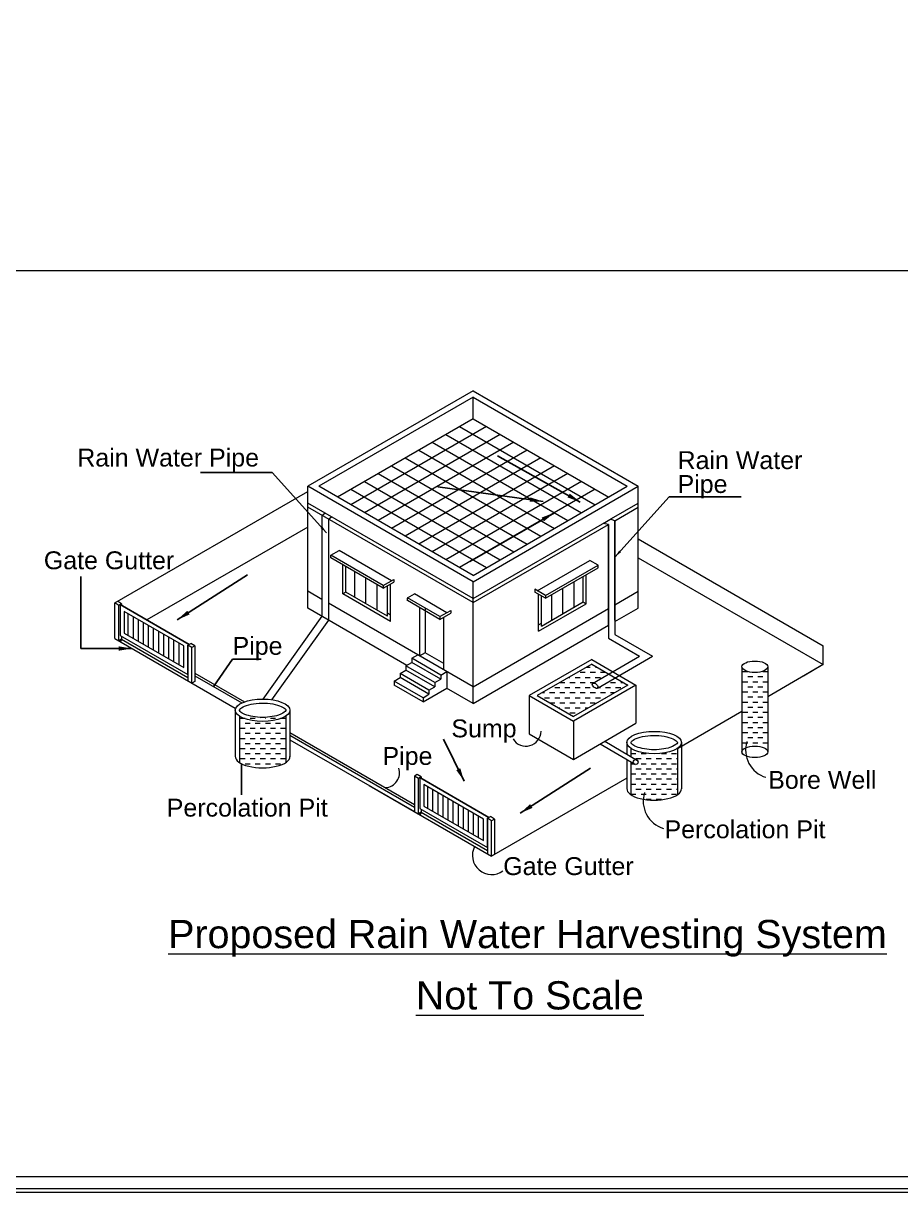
# Model space of a CAD drawing. Header units: metres. Extents: x 0 to 413, y 0 to 124.
# Drawn here: x 21.41 to 41.05, y 0 to 26.17 of the extents above; entities that cross this region are included whole.
import ezdxf

# ---------------------------------------------------------------- set-up
doc = ezdxf.new("R2010")
doc.units = ezdxf.units.M
doc.header["$LTSCALE"] = 0.5
doc.header["$MEASUREMENT"] = 0
doc.layers.add('DIM', color=5, linetype='Continuous')
doc.styles.get("Standard").update_dxf_attribs({"font": 'arial.ttf'})
doc.dimstyles.new('Dimension_Inner', dxfattribs={"dimtxt": 0.23, "dimasz": 0.17, "dimexe": 0.18, "dimexo": 0.0625, "dimgap": 0.1, "dimtad": 1, "dimzin": 0, "dimdsep": 46, "dimtxsty": 'Standard', "dimblk": 'ARCHTICK', "dimcen": 0.09, "dimdle": 0.115, "dimse1": 1, "dimse2": 1, "dimclrd": 8, "dimclre": 3, "dimclrt": 9, "dimadec": 0, "dimazin": 0, "dimtfac": 1, "dimtix": 1, "dimtofl": 0, "dimtmove": 1, "dimatfit": 0, "dimfxl": 0, "dimtolj": 1, "dimtzin": 0, "dimarcsym": 0})
doc.dimstyles.new('Inner & Outer', dxfattribs={"dimtxt": 0.21, "dimasz": 0.13, "dimexe": 0.18, "dimexo": 0.0625, "dimgap": 0.1, "dimtad": 1, "dimzin": 0, "dimdsep": 46, "dimtxsty": 'Standard', "dimblk": 'ARCHTICK', "dimcen": 0.09, "dimdle": 0.1, "dimse1": 1, "dimse2": 1, "dimclrd": 8, "dimclre": 3, "dimclrt": 4, "dimadec": 0, "dimazin": 0, "dimtfac": 1, "dimtix": 1, "dimtofl": 0, "dimtmove": 1, "dimatfit": 0, "dimfxl": 0, "dimtolj": 1, "dimtzin": 0, "dimarcsym": 0})
pattern_1 = [(0, (-631877.85168, 522327.06144), (0.113659872023, 0.113659872023), [0.113659872023, -0.113659872023])]

# ---------------------------------------------------------------- blocks, each defined once
blk = doc.blocks.new('_ArchTick')
at = {"layer": 'DIM', "color": 0, "const_width": 0.15}
blk.add_lwpolyline([(-0.5, -0.5), (0.5, 0.5)], dxfattribs=at)

msp = doc.modelspace()

# ---------------------------------------------------------------- hatches: boundary and pattern name
at = {"lineweight": 20}
h = msp.add_hatch(dxfattribs=at)
h.set_pattern_fill('ANSI31', color=256, scale=0.909279, angle=45)
h.set_pattern_definition([(90, (-631877.85168, 522327.06144), (-0.113659872023, 0), [])])
h.paths.add_polyline_path([(23.664, 13.004), (23.664, 12.522), (24.998, 11.752), (24.998, 12.234)])
at = {"linetype": 'Continuous', "lineweight": 20, "ltscale": 0.3}
h = msp.add_hatch(dxfattribs=at)
h.set_pattern_fill('DASH', color=256, scale=0.909279)
h.set_pattern_definition(pattern_1)
edge = h.paths.add_edge_path()
edge.add_line((34.939, 11.36), (34.651, 11.526))
edge.add_line((34.651, 11.526), (34.651, 11.512))
edge.add_line((34.651, 11.512), (34.267, 11.29))
edge.add_ellipse((34.208, 11.343), major_axis=(-0.0585, 0.0535), ratio=0.535239, start_angle=0, end_angle=180, ccw=False)
edge.add_line((34.147, 11.395), (34.15, 11.397))
edge.add_ellipse((34.208, 11.343), major_axis=(-0.0585, 0.0535), ratio=0.535239, start_angle=340.827, end_angle=360, ccw=False)
edge.add_ellipse((34.208, 11.343), major_axis=(-0.0585, 0.0535), ratio=0.535239, start_angle=180, end_angle=340.827)
edge.add_line((34.162, 11.404), (34.506, 11.602))
edge.add_line((34.506, 11.602), (34.506, 11.61))
edge.add_line((34.506, 11.61), (34.131, 11.826))
edge.add_line((34.131, 11.826), (32.911, 11.122))
edge.add_line((32.911, 11.122), (33.719, 10.655))
edge.add_line((33.719, 10.655), (34.939, 11.36))
h = msp.add_hatch(dxfattribs=at)
h.set_pattern_fill('DASH', color=256, scale=0.909279)
h.set_pattern_definition([(0, (-631871.82677, 522330.37449), (0.113659872023, 0.113659872023), [0.113659872023, -0.113659872023])])
edge = h.paths.add_edge_path()
edge.add_ellipse((37.783, 11.769), major_axis=(-0.291, 0), ratio=0.441174, start_angle=7.1943, end_angle=175.4383, ccw=False)
edge.add_line((37.494, 11.732), (37.494, 9.901))
edge.add_ellipse((37.783, 9.864), major_axis=(-0.291, 0), ratio=0.441174, start_angle=184.5617, end_angle=352.8057, ccw=False)
edge.add_line((38.073, 9.896), (38.073, 11.736))
h = msp.add_hatch(dxfattribs=at)
h.set_pattern_fill('DASH', color=256, scale=0.909279)
h.set_pattern_definition(pattern_1)
edge = h.paths.add_edge_path()
edge.add_ellipse((26.763, 10.795), major_axis=(-0.612, 0), ratio=0.409834, start_angle=31.6684, end_angle=148.3588, ccw=False)
edge.add_line((26.242, 10.663), (26.242, 9.627))
edge.add_ellipse((26.763, 9.758), major_axis=(-0.612, 0), ratio=0.409834, start_angle=391.6684, end_angle=508.3588)
edge.add_line((27.284, 9.627), (27.284, 10.663))
h = msp.add_hatch(dxfattribs=at)
h.set_pattern_fill('DASH', color=256, scale=0.909279)
h.set_pattern_definition(pattern_1)
edge = h.paths.add_edge_path()
edge.add_ellipse((35.529, 10.072), major_axis=(-0.612, 0), ratio=0.409834, start_angle=31.6684, end_angle=148.3588, ccw=False)
edge.add_line((35.008, 9.94), (35.008, 9.758))
edge.add_line((35.008, 9.758), (35.126, 9.69))
edge.add_arc((35.116, 9.636), 0.0544, 0, 79.3455, ccw=False)
edge.add_arc((35.116, 9.636), 0.0544, 215.9854, 360, ccw=False)
edge.add_line((35.072, 9.604), (35.008, 9.641))
edge.add_line((35.008, 9.641), (35.008, 8.904))
edge.add_ellipse((35.529, 9.035), major_axis=(-0.612, 0), ratio=0.409834, start_angle=391.6684, end_angle=508.3588)
edge.add_line((36.05, 8.904), (36.05, 9.94))
at = {"lineweight": 20}
h = msp.add_hatch(dxfattribs=at)
h.set_pattern_fill('ANSI31', color=256, scale=0.909279, angle=45)
h.set_pattern_definition([(90, (-631871.14356, 522323.1885), (-0.113659872023, 0), [])])
h.paths.add_polyline_path([(30.372, 9.131), (30.372, 8.649), (31.706, 7.879), (31.706, 8.361)])

# ---------------------------------------------------------------- linework, layer by layer
at = {"linetype": 'ByBlock', "lineweight": 20}
msp.add_line((0.351, 20.636), (153.942, 20.636), dxfattribs=at)
at = {"lineweight": 20}
for p, q in [((31.473, 17.943), (27.773, 15.807)), ((31.473, 17.801), (28.019, 15.807)), ((31.473, 17.943), (35.172, 15.807)), ((31.473, 17.32), (31.473, 17.801)), ((31.473, 17.801), (34.926, 15.807)), ((31.473, 17.32), (28.435, 15.567)), ((31.473, 17.32), (34.51, 15.567)), ((31.776, 17.145), (28.739, 15.391)), ((31.169, 17.145), (34.206, 15.391)), ((32.08, 16.969), (29.043, 15.216)), ((32.384, 16.794), (29.346, 15.04)), ((30.561, 16.794), (33.599, 15.04)), ((30.865, 16.969), (33.902, 15.216)), ((32.687, 16.619), (29.65, 14.865)), ((30.258, 16.619), (33.295, 14.865)), ((29.65, 16.268), (32.687, 14.514)), ((29.954, 16.443), (32.991, 14.69)), ((32.991, 16.443), (29.954, 14.69)), ((33.295, 16.268), (30.258, 14.514)), ((29.346, 16.093), (32.384, 14.339)), ((33.599, 16.093), (30.561, 14.339)), ((31.473, 13.671), (27.773, 15.807)), ((27.773, 13.082), (27.773, 15.807)), ((31.473, 13.813), (28.019, 15.807)), ((28.739, 15.742), (31.776, 13.988)), ((29.043, 15.917), (32.08, 14.164)), ((33.902, 15.917), (30.865, 14.164)), ((34.206, 15.742), (31.169, 13.988)), ((31.473, 13.671), (35.172, 15.807)), ((31.473, 13.813), (34.926, 15.807)), ((35.172, 13.082), (35.172, 15.807)), ((31.473, 13.295), (27.773, 15.431)), ((31.473, 13.203), (27.773, 15.338)), ((28.09, 15.156), (28.157, 15.209)), ((34.571, 15.084), (35.172, 15.431)), ((34.651, 15.038), (35.172, 15.338)), ((28.09, 15.156), (28.09, 12.899)), ((28.235, 15.072), (28.302, 15.125)), ((28.235, 15.072), (28.235, 12.815)), ((31.473, 13.295), (34.426, 15)), ((31.473, 13.203), (34.506, 14.954)), ((34.506, 14.954), (34.387, 14.978)), ((34.426, 15), (34.571, 15.084)), ((34.506, 12.666), (34.506, 14.954)), ((34.506, 14.954), (34.506, 12.406)), ((34.651, 15.038), (34.553, 15.074)), ((34.651, 12.815), (34.651, 15.038)), ((34.651, 15.038), (34.651, 12.49)), ((27.773, 14.896), (24.172, 12.816)), ((35.172, 14.629), (39.315, 12.237)), ((28.288, 14.264), (28.475, 14.372)), ((29.463, 13.586), (28.288, 14.264)), ((28.288, 14.203), (28.288, 14.264)), ((29.463, 13.524), (28.288, 14.203)), ((29.65, 13.694), (28.475, 14.372)), ((32.91, 13.471), (34.085, 14.15)), ((34.272, 14.042), (34.085, 14.15)), ((35.172, 14.208), (39.315, 11.816)), ((28.555, 13.401), (28.555, 14.049)), ((28.624, 13.441), (28.624, 14.009)), ((28.826, 13.325), (28.826, 13.892)), ((33.097, 13.364), (34.272, 14.042)), ((33.097, 13.302), (34.272, 13.98)), ((34.272, 13.98), (34.272, 14.042)), ((29.075, 13.181), (29.075, 13.748)), ((29.463, 13.586), (29.703, 13.725)), ((29.463, 13.524), (29.703, 13.663)), ((29.623, 12.785), (29.623, 13.617)), ((29.703, 13.725), (29.703, 13.663)), ((31.473, 10.946), (31.473, 13.671)), ((33.734, 13.102), (33.734, 13.669)), ((33.935, 13.219), (33.935, 13.786)), ((34.005, 13.179), (34.005, 13.826)), ((28.09, 13.275), (27.773, 13.458)), ((28.624, 13.441), (28.555, 13.401)), ((29.623, 12.785), (28.555, 13.401)), ((29.556, 12.903), (28.624, 13.441)), ((29.324, 13.037), (29.324, 13.604)), ((29.463, 13.586), (29.463, 13.524)), ((29.556, 12.903), (29.556, 13.579)), ((30.006, 13.309), (30.161, 13.399)), ((30.887, 12.979), (30.161, 13.399)), ((32.857, 13.502), (32.857, 13.441)), ((33.097, 13.364), (32.857, 13.502)), ((33.097, 13.302), (32.857, 13.441)), ((32.937, 12.562), (32.937, 13.394)), ((33.003, 12.68), (33.003, 13.356)), ((33.097, 13.364), (33.097, 13.302)), ((33.236, 12.815), (33.236, 13.382)), ((33.484, 12.958), (33.484, 13.526)), ((34.651, 13.157), (35.172, 13.458)), ((23.605, 13.18), (23.541, 13.143)), ((23.541, 12.347), (23.541, 13.143)), ((23.573, 13.162), (25.121, 12.268)), ((23.573, 13.162), (23.573, 12.469)), ((23.573, 13.162), (23.573, 12.469)), ((25.121, 12.268), (23.573, 13.162)), ((23.573, 13.162), (23.573, 13.162)), ((23.605, 13.18), (23.605, 13.143)), ((31.473, 11.322), (28.235, 13.191)), ((30.732, 12.89), (30.006, 13.309)), ((30.006, 13.246), (30.006, 13.307)), ((30.732, 12.828), (30.006, 13.248)), ((30.284, 12.008), (30.284, 13.087)), ((30.407, 12.079), (30.407, 13.087)), ((32.937, 12.562), (34.005, 13.179)), ((33.003, 12.68), (33.935, 13.219)), ((33.935, 13.219), (34.005, 13.179)), ((28.09, 12.899), (26.768, 11.046)), ((29.992, 11.8), (27.773, 13.082)), ((29.623, 12.926), (29.556, 12.965)), ((30.732, 12.89), (30.973, 13.029)), ((30.732, 12.828), (30.973, 12.967)), ((30.732, 12.89), (30.732, 12.828)), ((30.818, 11.7), (30.818, 12.878)), ((30.973, 13.029), (30.973, 12.967)), ((31.473, 11.322), (34.506, 13.073)), ((34.651, 12.781), (35.172, 13.082)), ((28.235, 12.815), (26.964, 11.032)), ((31.473, 10.946), (34.506, 12.697)), ((32.937, 12.704), (33.003, 12.742)), ((23.45, 12.4), (26.151, 10.84)), ((23.605, 12.384), (23.541, 12.347)), ((23.573, 12.469), (25.089, 11.594)), ((23.573, 12.469), (25.089, 11.594)), ((23.605, 12.451), (23.605, 12.384)), ((23.605, 12.384), (25.089, 11.527)), ((34.506, 12.406), (35.202, 12.004)), ((34.651, 12.49), (35.493, 12.004)), ((25.089, 12.25), (25.153, 12.287)), ((25.089, 12.25), (25.121, 12.268)), ((25.089, 12.25), (25.089, 11.454)), ((25.089, 11.594), (25.089, 12.25)), ((25.244, 12.234), (25.18, 12.197)), ((25.18, 11.401), (25.18, 12.197)), ((25.244, 12.234), (25.244, 11.438)), ((30.277, 12.013), (30.407, 12.088)), ((30.818, 11.842), (30.399, 12.083)), ((29.971, 11.788), (30.105, 11.865)), ((30.62, 11.414), (29.971, 11.788)), ((29.971, 11.788), (29.971, 11.696)), ((30.105, 11.958), (30.238, 12.035)), ((30.753, 11.583), (30.105, 11.958)), ((30.105, 11.958), (30.105, 11.865)), ((30.753, 11.491), (30.105, 11.865)), ((34.131, 11.931), (32.729, 11.122)), ((34.131, 11.826), (32.911, 11.122)), ((34.131, 11.931), (35.121, 11.36)), ((34.131, 11.826), (34.939, 11.36)), ((34.15, 11.397), (35.202, 12.004)), ((34.272, 11.299), (35.493, 12.004)), ((39.315, 11.816), (38.073, 11.099)), ((39.315, 11.816), (38.871, 11.56)), ((25.244, 11.628), (26.36, 10.983)), ((25.244, 11.566), (26.297, 10.958)), ((29.704, 11.449), (29.838, 11.526)), ((29.838, 11.619), (29.971, 11.696)), ((30.486, 11.244), (29.838, 11.619)), ((29.838, 11.619), (29.838, 11.526)), ((30.486, 11.152), (29.838, 11.526)), ((30.62, 11.321), (29.971, 11.696)), ((30.753, 11.583), (30.887, 11.66)), ((30.753, 11.583), (30.753, 11.491)), ((30.887, 11.66), (30.887, 11.29)), ((25.244, 11.438), (25.18, 11.401)), ((30.353, 11.075), (29.704, 11.449)), ((29.704, 11.449), (29.704, 11.357)), ((30.353, 10.982), (29.704, 11.357)), ((30.353, 10.982), (30.887, 11.29)), ((30.486, 11.244), (30.62, 11.321)), ((30.62, 11.414), (30.753, 11.491)), ((30.62, 11.414), (30.62, 11.321)), ((31.473, 10.946), (30.881, 11.287)), ((34.939, 11.36), (33.719, 10.655)), ((35.121, 11.36), (33.719, 10.55)), ((30.353, 11.075), (30.486, 11.152)), ((30.353, 11.075), (30.353, 10.982)), ((30.486, 11.244), (30.486, 11.152)), ((32.729, 11.122), (33.719, 10.55)), ((32.911, 11.122), (33.719, 10.655)), ((37.494, 10.765), (36.05, 9.931)), ((27.375, 10.296), (30.159, 8.689)), ((27.375, 10.234), (30.159, 8.627)), ((27.375, 10.134), (30.159, 8.527)), ((30.222, 9.36), (30.159, 9.323)), ((30.159, 9.323), (30.159, 8.527)), ((30.313, 9.307), (30.249, 9.271)), ((30.249, 8.474), (30.249, 9.271)), ((30.281, 9.289), (31.829, 8.395)), ((30.281, 9.289), (30.281, 8.596)), ((30.281, 9.289), (30.281, 8.596)), ((31.829, 8.395), (30.281, 9.289)), ((30.281, 9.289), (30.281, 9.289)), ((30.313, 9.307), (30.313, 9.271)), ((34.917, 9.277), (31.888, 7.528)), ((29.145, 9.112), (31.888, 7.528)), ((30.313, 8.511), (30.249, 8.474)), ((30.281, 8.596), (31.797, 7.721)), ((30.281, 8.596), (31.797, 7.721)), ((30.313, 8.578), (30.313, 8.511)), ((30.313, 8.511), (31.797, 7.654)), ((31.797, 8.377), (31.861, 8.414)), ((31.797, 8.377), (31.829, 8.395)), ((31.797, 8.377), (31.797, 7.581)), ((31.797, 7.721), (31.797, 8.377)), ((31.952, 8.361), (31.888, 8.324)), ((31.888, 7.528), (31.888, 8.324)), ((31.952, 8.361), (31.952, 7.565)), ((31.952, 7.565), (31.888, 7.528))]:
    msp.add_line(p, q, dxfattribs=at)
at = {"linetype": 'Continuous', "lineweight": 20, "ltscale": 0.3}
for p, q in [((37.494, 11.752), (37.494, 9.848)), ((38.073, 11.758), (38.073, 9.854)), ((35.121, 11.36), (35.121, 10.505)), ((32.729, 11.122), (32.729, 10.268)), ((26.151, 10.801), (26.151, 9.752)), ((26.242, 10.801), (26.242, 10.792)), ((27.284, 10.793), (27.284, 10.792)), ((27.375, 10.793), (27.375, 9.756)), ((26.242, 10.663), (26.242, 9.627)), ((27.284, 10.663), (27.284, 9.627)), ((33.719, 10.55), (33.719, 9.696)), ((33.719, 9.696), (35.121, 10.505)), ((32.729, 10.268), (33.719, 9.696)), ((34.317, 10.044), (35.11, 9.582)), ((34.42, 10.101), (35.157, 9.671)), ((34.917, 10.078), (34.917, 9.811)), ((35.008, 10.078), (35.008, 10.069)), ((36.05, 10.07), (36.05, 10.069)), ((36.141, 10.07), (36.141, 9.033)), ((34.917, 9.694), (34.917, 9.029)), ((35.008, 9.94), (35.008, 9.758)), ((36.05, 9.94), (36.05, 8.904)), ((35.008, 9.641), (35.008, 8.904))]:
    msp.add_line(p, q, dxfattribs=at)
at = {"linetype": 'ByBlock', "lineweight": 20}
for points in [[(0, 110.639), (176.803, 110.639), (176.803, 0), (0, 0)], [(0.088, 110.551), (176.715, 110.551), (176.715, 0.088), (0.088, 0.088)], [(0.351, 110.288), (176.452, 110.288), (176.452, 0.351), (0.351, 0.351)]]:
    msp.add_lwpolyline(points, close=True, dxfattribs=at)
at = {"linetype": 'Continuous', "lineweight": 20, "ltscale": 0.3}
for points in [[(23.45, 12.4), (23.45, 13.196), (27.773, 15.692)], [(39.315, 11.816), (39.315, 12.237)]]:
    msp.add_lwpolyline(points, dxfattribs=at)
at = {"lineweight": 20}
for points in [[(23.541, 13.143), (23.45, 13.196)], [(23.605, 13.18), (23.514, 13.233)], [(25.18, 12.197), (25.089, 12.25)], [(25.244, 12.234), (25.153, 12.287)], [(30.249, 9.271), (30.159, 9.323)], [(30.313, 9.307), (30.222, 9.36)], [(31.888, 8.324), (31.797, 8.377)], [(31.952, 8.361), (31.861, 8.414)]]:
    msp.add_lwpolyline(points, dxfattribs=at)
for points in [[(23.664, 13.004), (23.664, 12.522), (24.998, 11.752), (24.998, 12.234)], [(30.372, 9.131), (30.372, 8.649), (31.706, 7.879), (31.706, 8.361)]]:
    msp.add_lwpolyline(points, close=True, dxfattribs=at)
at = {"linetype": 'Continuous', "lineweight": 20, "ltscale": 0.3}
msp.add_circle((35.116, 9.636), 0.0544, dxfattribs=at)
at = {"lineweight": 20}
for centre in [(23.565, 12.38), (30.273, 8.507)]:
    msp.add_arc(centre, 0.0405, 234.6851, 5.3149, dxfattribs=at)
at = {"linetype": 'Continuous', "lineweight": 20, "ltscale": 0.3}
msp.add_arc((32.657, 10.33), 0.338, 211.7121, 359.2375, dxfattribs=at)
at = {"lineweight": 20, "ltscale": 0.3}
for centre, radius, start, end in [((38.207, 9.901), 0.632, 162.2975, 253.7078), ((29.493, 9.397), 0.334, 272.9654, 18.4369), ((35.915, 8.759), 0.632, 162.2975, 253.7078), ((31.887, 7.547), 0.428, 152.134, 306.6222)]:
    msp.add_arc(centre, radius, start, end, dxfattribs=at)
at = {"linetype": 'Continuous', "lineweight": 20, "ltscale": 0.3}
for centre, major_axis, ratio in [((37.783, 11.769), (-0.291, 0), 0.441174), ((26.763, 10.795), (-0.612, 0), 0.409834), ((35.529, 10.072), (-0.612, 0), 0.409834), ((37.783, 9.864), (-0.291, 0), 0.441174)]:
    msp.add_ellipse(centre, major_axis=major_axis, ratio=ratio, dxfattribs=at)
at = {"lineweight": 20}
msp.add_ellipse((34.208, 11.343), major_axis=(-0.0585, 0.0535), ratio=0.535239, dxfattribs=at)
at = {"linetype": 'Continuous', "lineweight": 20, "ltscale": 0.3}
for centre in [(26.763, 9.758), (35.529, 9.035)]:
    msp.add_ellipse(centre, major_axis=(-0.612, 0), ratio=0.409834, start_param=6.258876, end_param=9.434427, dxfattribs=at)
for points in [[(26.242, 10.795), (26.242, 10.792), (26.243, 10.785), (26.269, 10.755), (26.295, 10.735), (26.417, 10.675), (26.557, 10.643), (26.853, 10.63), (27.006, 10.649), (27.194, 10.711), (27.248, 10.745), (27.285, 10.786), (27.285, 10.792), (27.284, 10.801), (27.28, 10.814), (27.234, 10.853), (27.193, 10.877), (27.024, 10.939), (26.847, 10.962), (26.516, 10.943), (26.364, 10.898), (26.258, 10.828), (26.245, 10.807), (26.242, 10.797), (26.242, 10.796), (26.242, 10.795)], [(35.008, 10.072), (35.008, 10.069), (35.008, 10.062), (35.035, 10.032), (35.061, 10.012), (35.183, 9.952), (35.323, 9.919), (35.618, 9.907), (35.772, 9.926), (35.959, 9.988), (36.013, 10.022), (36.051, 10.063), (36.05, 10.069), (36.049, 10.077), (36.045, 10.09), (35.999, 10.13), (35.959, 10.154), (35.789, 10.216), (35.612, 10.239), (35.281, 10.22), (35.129, 10.175), (35.024, 10.105), (35.011, 10.084), (35.008, 10.074), (35.008, 10.073), (35.008, 10.072)]]:
    msp.add_open_spline(points, degree=3, knots=[0, 0, 0, 0, 0.347245, 0.347245, 0.694489, 0.694489, 1.469317, 1.469317, 2.244146, 2.244146, 2.786843, 2.786843, 3.184934, 3.184934, 3.583026, 3.583026, 3.981118, 3.981118, 4.855623, 4.855623, 5.730127, 5.730127, 6.15802, 6.15802, 6.283185, 6.283185, 6.283185, 6.283185], dxfattribs=at)

# ---------------------------------------------------------------- texts
at = {"lineweight": 20}
for s, height, p in [('Rain Water Pipe', 0.40008, (22.613, 16.25)), ('Rain Water ', 0.40008, (36.052, 16.193)), ('Pipe', 0.4001, (36.052, 15.658)), ('Gate Gutter', 0.40008, (21.864, 13.951)), ('Pipe', 0.4001, (26.089, 12.036)), ('Sump', 0.4001, (30.988, 10.189)), ('Pipe', 0.4001, (29.446, 9.572)), ('Bore Well', 0.4001, (38.081, 9.038)), ('Percolation Pit', 0.40008, (24.616, 8.415)), ('Percolation Pit', 0.40008, (35.76, 7.931)), ('Gate Gutter', 0.40008, (32.149, 7.107)), ('%%UProposed Rain Water Harvesting System', 0.6318, (24.648, 5.471)), ('%%UNot To Scale', 0.6318, (30.193, 4.099))]:
    msp.add_text(s, height=height, dxfattribs=at).set_placement(p)

# ---------------------------------------------------------------- leaders
at = {"lineweight": 20, "ltscale": 0.3}
for points, override in [([(33.875, 15.455), (32.022, 16.489)], {"dimasz": 0.3, "dimtad": 0}), ([(33.046, 15.468), (30.684, 15.794)], {"dimasz": 0.3, "dimgap": 0.1, "dimtad": 0}), ([(33.295, 15.216), (31.404, 14.124)], {"dimasz": 0.3, "dimtad": 0}), ([(23.837, 12.177), (22.69, 12.177), (22.69, 13.792)], {"dimasz": 0.3, "dimtad": 0}), ([(24.85, 12.819), (26.425, 13.825)], {"dimasz": 0.3, "dimtad": 0}), ([(25.672, 11.338), (26.086, 11.938), (26.732, 11.938)], {"dimgap": 0.1, "dimtad": 0}), ([(26.289, 9.6), (26.289, 8.904)], {"dimgap": 0.1, "dimtad": 0}), ([(32.525, 8.49), (34.1, 9.496)], {"dimasz": 0.3, "dimtad": 0})]:
    msp.add_leader(points, dimstyle='Inner & Outer', override=override, dxfattribs=at)
at = {"lineweight": 20, "ltscale": 0.8}
for points in [[(28.193, 14.766), (26.978, 16.117), (25.371, 16.117)], [(34.651, 14.224), (35.866, 15.574), (37.474, 15.574)]]:
    msp.add_leader(points, dimstyle='Dimension_Inner', override={"dimgap": 0.1, "dimtad": 0, "dimfxl": 4.5, "dimfxlon": 1, "dimarcsym": 1}, dxfattribs=at)
at = {"lineweight": 20}
msp.add_leader([(31.275, 9.208), (30.811, 10.151)], dimstyle='Inner & Outer', override={"dimasz": 0.3, "dimtad": 0}, dxfattribs=at)

doc.saveas('drawing.dxf')
